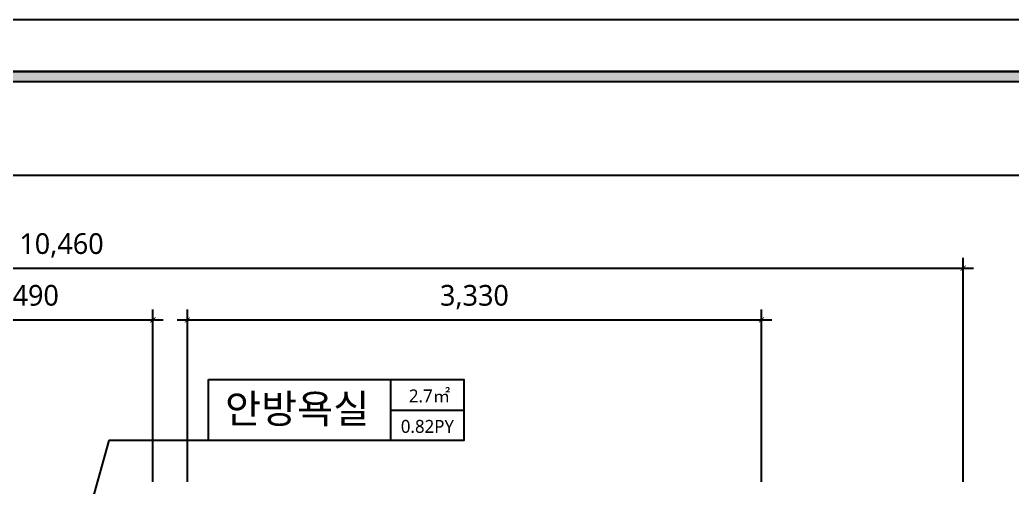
# Model space of a CAD drawing. Header units: millimetres. Extents: x 83042 to 109442, y 67232 to 86252.
# Drawn here: x 94862 to 100618, y 82941 to 85652 of the extents above; entities that cross this region are included whole.
import ezdxf
from ezdxf.enums import TextEntityAlignment as Align

# ---------------------------------------------------------------- set-up
doc = ezdxf.new("R2010")
doc.units = ezdxf.units.MM
for name, color, linetype in [('0-ELC TEXT', 7, 'Continuous'), ('07-DIM WAL', 5, 'Continuous'), ('FORM(YOURNAME)-1', 1, 'Continuous'), ('FORM(YOURNAME)-11', 1, 'Continuous')]:
    doc.layers.add(name, color=color, linetype=linetype)
doc.styles.add('HY 울릉도 L', font='malgun.ttf')
doc.styles.add('YOURNAME', font='malgun.ttf')
doc.styles.add('넥슨고딕', font='malgun.ttf')
doc.styles.add('코레일둥고', font='malgun.ttf')

# ---------------------------------------------------------------- blocks, each defined once
blk = doc.blocks.new('FORM-ELEVATION')
at = {"layer": 'FORM(YOURNAME)-11'}
h = blk.add_hatch(color=256, dxfattribs=at)
h.dxf.hatch_style = 1
h.paths.add_polyline_path([(-10309, 35708), (71691, 35708), (71691, 35508), (-10309, 35508)])
h.paths.add_polyline_path([(-10309, -21492), (71691, -21492), (71691, -21692), (-10309, -21692)])
at = {"layer": 'Defpoints', "color": 158}
for points in [[(-10309, -21692), (71691, -21692), (71691, 35708), (-10309, 35708)], [(-8309, 33708), (61071, 33708), (61071, -19692), (-8309, -19692)]]:
    blk.add_lwpolyline(points, close=True, dxfattribs=at)
at = {"layer": 'FORM(YOURNAME)-11', "color": 250}
blk.add_lwpolyline([(-11309, -22692), (72691, -22692), (72691, 36708), (-11309, 36708)], close=True, dxfattribs=at)
at = {"layer": 'FORM(YOURNAME)-11'}
blk.add_lwpolyline([(-10309, 35708), (71691, 35708), (71691, 35508), (-10309, 35508)], close=True, dxfattribs=at)
at = {"layer": 'FORM(YOURNAME)-11', "color": 3, "style": 'YOURNAME'}
for tag, height, p in [('1', 450, (71041, -1219)), ('2', 450, (71041, -1863)), ('3', 450, (71041, -3150)), ('4', 450, (71041, -5081)), ('5', 515, (71041, -7398)), ('6', 515, (71041, -9650)), ('7', 515, (71041, -11903)), ('8', 515, (71041, -14155)), ('9', 515, (71041, -16408)), ('10', 515, (66791, -18596)), ('11', 515, (71041, -18660)), ('12', 515, (66791, -20848)), ('13', 515, (71041, -20848))]:
    blk.add_attdef(tag, text='', height=height, dxfattribs=at).set_placement(p, align=Align.MIDDLE_RIGHT)
blk = doc.blocks.new('_ARCHTICK')
at = {"color": 0, "linetype": 'ByBlock', "const_width": 0.075}
blk.add_lwpolyline([(-0.25, -0.25), (0.25, 0.25)], dxfattribs=at)

msp = doc.modelspace()

# ---------------------------------------------------------------- linework, layer by layer
at = {"layer": '0-ELC TEXT'}
for p, q in [((97013.5, 83211), (97013.5, 83564.8)), ((97013.5, 83387.9), (97438.2, 83387.9)), ((95378.1, 83211), (95076.4, 82134.3)), ((95956.3, 83211), (95378.1, 83211))]:
    msp.add_line(p, q, dxfattribs=at)
msp.add_lwpolyline([(95956.3, 83564.8), (97438.2, 83564.8), (97438.2, 83211), (95956.3, 83211)], close=True, dxfattribs=at)
at = {"layer": '07-DIM WAL', "color": 133}
for p, q in [((100334, 82971), (100334, 84271)), ((89814, 84211), (100394, 84211)), ((95634, 82971), (95634, 83971)), ((95834, 82971), (95834, 83971)), ((99164, 82971), (99164, 83971)), ((94084, 83911), (95694, 83911)), ((95774, 83911), (99224, 83911))]:
    msp.add_line(p, q, dxfattribs=at)

# ---------------------------------------------------------------- block references
at = {"layer": '07-DIM WAL', "color": 133, "xscale": 60, "yscale": 60, "zscale": 60}
for p in [(100334, 84211), (95634, 83911), (99164, 83911)]:
    msp.add_blockref('_ARCHTICK', p, dxfattribs=at)
at = {"layer": '07-DIM WAL', "color": 133, "xscale": 60, "yscale": 60, "zscale": 60, "rotation": 180}
msp.add_blockref('_ARCHTICK', (95834, 83911), dxfattribs=at)
at = {"layer": 'FORM(YOURNAME)-1', "xscale": 0.3, "yscale": 0.3, "zscale": 0.3}
msp.add_blockref('FORM-ELEVATION', (87034.6, 74639.2), dxfattribs=at)

# ---------------------------------------------------------------- texts
at = {"layer": '0-ELC TEXT'}
for s, height, style, p in [('2.7㎡', 75, '넥슨고딕', (97239.1, 83433)), ('안방욕실', 166.67, '코레일둥고', (96471, 83312.5)), ('0.82PY', 75, '넥슨고딕', (97226.3, 83256.1))]:
    msp.add_text(s, height=height, dxfattribs=dict(at, style=style)).set_placement(p, align=Align.CENTER)
at = {"layer": '07-DIM WAL', "color": 30, "char_height": 120, "attachment_point": 5, "style": 'HY 울릉도 L'}
for s, insert in [('10,460', (95104, 84342.9)), ('1,490', (94889, 84043)), ('3,330', (97499, 84043))]:
    msp.add_mtext(s, dxfattribs=dict(at, insert=insert))

doc.saveas('drawing.dxf')
